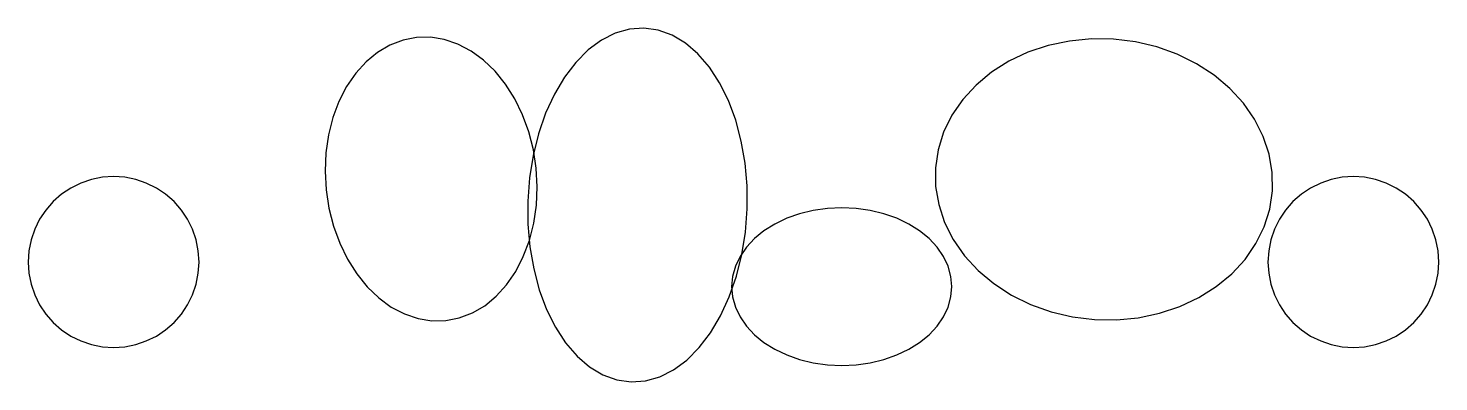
# Model space of a CAD drawing. Extents: x -292 to 292, y -205 to 211.
# Drawn here: x 60.82 to 69.93, y 150.36 to 152.64 of the extents above; entities that cross this region are included whole.
import ezdxf

# ---------------------------------------------------------------- set-up
doc = ezdxf.new("R2010")
doc.units = 0

msp = doc.modelspace()

# ---------------------------------------------------------------- linework, layer by layer
at = {"layer": 'ELLIPSES'}
for p, q in [((63.3281, 152.5792), (63.2404, 152.5623)), ((63.4173, 152.5805), (63.3281, 152.5792)), ((63.5067, 152.5661), (63.4173, 152.5805)), ((64.6102, 152.6064), (64.5208, 152.5616)), ((64.7021, 152.6323), (64.6102, 152.6064)), ((64.7949, 152.6387), (64.7021, 152.6323)), ((64.887, 152.6256), (64.7949, 152.6387)), ((64.9768, 152.5932), (64.887, 152.6256)), ((65.0627, 152.5421), (64.9768, 152.5932)), ((63.1559, 152.5301), (63.0759, 152.483)), ((63.2404, 152.5623), (63.1559, 152.5301)), ((63.5946, 152.5363), (63.5067, 152.5661)), ((63.6795, 152.4916), (63.5946, 152.5363)), ((63.76, 152.4328), (63.6795, 152.4916)), ((64.4353, 152.4987), (64.3553, 152.4185)), ((64.5208, 152.5616), (64.4353, 152.4987)), ((65.1434, 152.4731), (65.0627, 152.5421)), ((67.4044, 152.5269), (67.2733, 152.4833)), ((67.5417, 152.5558), (67.4044, 152.5269)), ((67.6827, 152.5694), (67.5417, 152.5558)), ((67.8252, 152.5675), (67.6827, 152.5694)), ((67.9666, 152.5502), (67.8252, 152.5675)), ((68.1045, 152.5176), (67.9666, 152.5502)), ((68.2366, 152.4705), (68.1045, 152.5176)), ((63.0018, 152.422), (62.9349, 152.348)), ((63.0759, 152.483), (63.0018, 152.422)), ((63.8348, 152.3609), (63.76, 152.4328)), ((64.3553, 152.4185), (64.2821, 152.3227)), ((65.2174, 152.3874), (65.1434, 152.4731)), ((67.1506, 152.4256), (67.0384, 152.3548)), ((67.2733, 152.4833), (67.1506, 152.4256)), ((68.3606, 152.4095), (68.2366, 152.4705)), ((68.4744, 152.3357), (68.3606, 152.4095)), ((62.9349, 152.348), (62.8763, 152.2624)), ((63.9024, 152.2771), (63.8348, 152.3609)), ((64.2821, 152.3227), (64.217, 152.2127)), ((65.2835, 152.2865), (65.2174, 152.3874)), ((67.0384, 152.3548), (66.9386, 152.2722)), ((68.576, 152.2505), (68.4744, 152.3357)), ((62.8763, 152.2624), (62.8271, 152.1666)), ((63.9619, 152.1828), (63.9024, 152.2771)), ((64.217, 152.2127), (64.161, 152.0905)), ((65.3405, 152.1721), (65.2835, 152.2865)), ((66.9386, 152.2722), (66.8529, 152.1792)), ((68.6637, 152.1551), (68.576, 152.2505)), ((62.8271, 152.1666), (62.7881, 152.0621)), ((64.0121, 152.0796), (63.9619, 152.1828)), ((65.3875, 152.0462), (65.3405, 152.1721)), ((66.8529, 152.1792), (66.7828, 152.0774)), ((68.7361, 152.0514), (68.6637, 152.1551)), ((62.7881, 152.0621), (62.7599, 151.9509)), ((64.0523, 151.9694), (64.0121, 152.0796)), ((64.161, 152.0905), (64.1152, 151.9582)), ((65.4236, 151.9109), (65.3875, 152.0462)), ((66.7828, 152.0774), (66.7295, 151.9684)), ((68.7918, 151.941), (68.7361, 152.0514)), ((62.7599, 151.9509), (62.743, 151.8349)), ((64.0816, 151.854), (64.0523, 151.9694)), ((64.1152, 151.9582), (64.0804, 151.818)), ((66.7295, 151.9684), (66.6939, 151.8543)), ((68.8299, 151.8259), (68.7918, 151.941)), ((64.0996, 151.7353), (64.0816, 151.854)), ((65.4483, 151.7685), (65.4236, 151.9109)), ((66.6939, 151.8543), (66.6766, 151.7369)), ((62.743, 151.8349), (62.7378, 151.7159)), ((64.0804, 151.818), (64.057, 151.6723)), ((65.4611, 151.6215), (65.4483, 151.7685)), ((68.8497, 151.708), (68.8299, 151.8259)), ((61.3008, 151.6766), (61.2301, 151.6625)), ((61.3727, 151.6813), (61.3008, 151.6766)), ((61.4447, 151.6766), (61.3727, 151.6813)), ((61.5154, 151.6625), (61.4447, 151.6766)), ((62.7378, 151.7159), (62.7442, 151.596)), ((64.057, 151.6723), (64.0456, 151.5236)), ((64.1061, 151.6155), (64.0996, 151.7353)), ((66.6766, 151.7369), (66.6779, 151.6182)), ((68.851, 151.5893), (68.8497, 151.708)), ((69.3018, 151.6766), (69.2311, 151.6625)), ((69.3737, 151.6813), (69.3018, 151.6766)), ((69.4457, 151.6766), (69.3737, 151.6813)), ((69.5164, 151.6625), (69.4457, 151.6766)), ((61.0971, 151.6074), (61.0372, 151.5674)), ((61.1618, 151.6393), (61.0971, 151.6074)), ((61.2301, 151.6625), (61.1618, 151.6393)), ((61.5837, 151.6393), (61.5154, 151.6625)), ((61.6484, 151.6074), (61.5837, 151.6393)), ((61.7083, 151.5674), (61.6484, 151.6074)), ((62.7442, 151.596), (62.7623, 151.4774)), ((64.1008, 151.4965), (64.1061, 151.6155)), ((65.4618, 151.4724), (65.4611, 151.6215)), ((66.6779, 151.6182), (66.6977, 151.5003)), ((68.8337, 151.4719), (68.851, 151.5893)), ((69.0981, 151.6074), (69.0382, 151.5674)), ((69.1628, 151.6393), (69.0981, 151.6074)), ((69.2311, 151.6625), (69.1628, 151.6393)), ((69.5847, 151.6393), (69.5164, 151.6625)), ((69.6494, 151.6074), (69.5847, 151.6393)), ((69.7093, 151.5674), (69.6494, 151.6074)), ((60.9829, 151.5198), (60.9354, 151.4656)), ((61.0372, 151.5674), (60.9829, 151.5198)), ((61.7626, 151.5198), (61.7083, 151.5674)), ((61.8101, 151.4656), (61.7626, 151.5198)), ((64.0456, 151.5236), (64.0462, 151.3745)), ((64.084, 151.3804), (64.1008, 151.4965)), ((66.6977, 151.5003), (66.7358, 151.3851)), ((68.9839, 151.5198), (68.9364, 151.4656)), ((69.0382, 151.5674), (68.9839, 151.5198)), ((69.7636, 151.5198), (69.7093, 151.5674)), ((69.8111, 151.4656), (69.7636, 151.5198)), ((60.8953, 151.4056), (60.8634, 151.341)), ((60.9354, 151.4656), (60.8953, 151.4056)), ((61.8502, 151.4056), (61.8101, 151.4656)), ((61.8821, 151.341), (61.8502, 151.4056)), ((62.7623, 151.4774), (62.7916, 151.362)), ((65.4503, 151.3237), (65.4618, 151.4724)), ((65.7166, 151.4122), (65.6393, 151.3752)), ((65.7999, 151.4416), (65.7166, 151.4122)), ((65.8879, 151.463), (65.7999, 151.4416)), ((65.979, 151.476), (65.8879, 151.463)), ((66.0718, 151.4804), (65.979, 151.476)), ((66.1645, 151.476), (66.0718, 151.4804)), ((66.2556, 151.463), (66.1645, 151.476)), ((66.3436, 151.4416), (66.2556, 151.463)), ((66.4269, 151.4122), (66.3436, 151.4416)), ((66.5042, 151.3752), (66.4269, 151.4122)), ((68.7981, 151.3577), (68.8337, 151.4719)), ((68.8963, 151.4056), (68.8644, 151.341)), ((68.9364, 151.4656), (68.8963, 151.4056)), ((69.8512, 151.4056), (69.8111, 151.4656)), ((69.8831, 151.341), (69.8512, 151.4056)), ((60.8634, 151.341), (60.8403, 151.2727)), ((61.9052, 151.2727), (61.8821, 151.341)), ((62.7916, 151.362), (62.8317, 151.2518)), ((64.0462, 151.3745), (64.059, 151.2275)), ((64.0558, 151.2692), (64.084, 151.3804)), ((65.427, 151.1781), (65.4503, 151.3237)), ((65.5695, 151.3313), (65.5082, 151.2812)), ((65.6393, 151.3752), (65.5695, 151.3313)), ((66.574, 151.3313), (66.5042, 151.3752)), ((66.6353, 151.2812), (66.574, 151.3313)), ((66.7358, 151.3851), (66.7915, 151.2748)), ((68.7448, 151.2488), (68.7981, 151.3577)), ((68.8644, 151.341), (68.8413, 151.2727)), ((69.9062, 151.2727), (69.8831, 151.341)), ((60.8403, 151.2727), (60.8262, 151.202)), ((61.9193, 151.202), (61.9052, 151.2727)), ((62.8317, 151.2518), (62.8819, 151.1486)), ((64.0167, 151.1648), (64.0558, 151.2692)), ((64.059, 151.2275), (64.0837, 151.0851)), ((65.4566, 151.2258), (65.4155, 151.1661)), ((65.5082, 151.2812), (65.4566, 151.2258)), ((66.6869, 151.2258), (66.6353, 151.2812)), ((66.728, 151.1661), (66.6869, 151.2258)), ((66.7915, 151.2748), (66.8639, 151.171)), ((68.6747, 151.147), (68.7448, 151.2488)), ((68.8413, 151.2727), (68.8272, 151.202)), ((69.9203, 151.202), (69.9062, 151.2727)), ((60.8262, 151.202), (60.8215, 151.13)), ((60.8215, 151.13), (60.8262, 151.058)), ((61.924, 151.13), (61.9193, 151.202)), ((61.9193, 151.058), (61.924, 151.13)), ((62.8819, 151.1486), (62.9414, 151.0543)), ((63.9675, 151.069), (64.0167, 151.1648)), ((65.4155, 151.1661), (65.3856, 151.103)), ((65.3921, 151.0378), (65.427, 151.1781)), ((66.7579, 151.103), (66.728, 151.1661)), ((66.8639, 151.171), (66.9516, 151.0757)), ((68.589, 151.054), (68.6747, 151.147)), ((68.8272, 151.202), (68.8225, 151.13)), ((68.8225, 151.13), (68.8272, 151.058)), ((69.925, 151.13), (69.9203, 151.202)), ((69.9203, 151.058), (69.925, 151.13)), ((60.8262, 151.058), (60.8403, 150.9873)), ((61.9052, 150.9873), (61.9193, 151.058)), ((62.9414, 151.0543), (63.0091, 150.9705)), ((63.909, 150.9833), (63.9675, 151.069)), ((64.0837, 151.0851), (64.1198, 150.9498)), ((65.3463, 150.9055), (65.3921, 151.0378)), ((65.3675, 151.0377), (65.3614, 150.9712)), ((65.3856, 151.103), (65.3675, 151.0377)), ((66.776, 151.0377), (66.7579, 151.103)), ((66.7821, 150.9712), (66.776, 151.0377)), ((66.9516, 151.0757), (67.0532, 150.9905)), ((68.4892, 150.9714), (68.589, 151.054)), ((68.8272, 151.058), (68.8413, 150.9873)), ((69.9062, 150.9873), (69.9203, 151.058)), ((60.8403, 150.9873), (60.8634, 150.919)), ((61.8821, 150.919), (61.9052, 150.9873)), ((63.0091, 150.9705), (63.0838, 150.8986)), ((63.8421, 150.9094), (63.909, 150.9833)), ((64.1198, 150.9498), (64.1668, 150.8239)), ((65.3614, 150.9712), (65.3675, 150.9048)), ((66.776, 150.9048), (66.7821, 150.9712)), ((67.0532, 150.9905), (67.167, 150.9167)), ((68.377, 150.9006), (68.4892, 150.9714)), ((68.8413, 150.9873), (68.8644, 150.919)), ((69.8831, 150.919), (69.9062, 150.9873)), ((60.8634, 150.919), (60.8953, 150.8544)), ((60.8953, 150.8544), (60.9354, 150.7944)), ((61.8101, 150.7944), (61.8502, 150.8544)), ((61.8502, 150.8544), (61.8821, 150.919)), ((63.0838, 150.8986), (63.1644, 150.8397)), ((63.688, 150.8013), (63.768, 150.8484)), ((63.768, 150.8484), (63.8421, 150.9094)), ((65.2903, 150.7833), (65.3463, 150.9055)), ((65.3675, 150.9048), (65.3856, 150.8395)), ((66.7579, 150.8395), (66.776, 150.9048)), ((67.167, 150.9167), (67.291, 150.8557)), ((67.291, 150.8557), (67.4231, 150.8085)), ((68.2543, 150.8429), (68.377, 150.9006)), ((68.8644, 150.919), (68.8963, 150.8544)), ((68.8963, 150.8544), (68.9364, 150.7944)), ((69.8111, 150.7944), (69.8512, 150.8544)), ((69.8512, 150.8544), (69.8831, 150.919)), ((60.9354, 150.7944), (60.9829, 150.7402)), ((61.7626, 150.7402), (61.8101, 150.7944)), ((63.1644, 150.8397), (63.2493, 150.7951)), ((63.2493, 150.7951), (63.3372, 150.7653)), ((63.3372, 150.7653), (63.4265, 150.7509)), ((63.5158, 150.7522), (63.6035, 150.7691)), ((63.6035, 150.7691), (63.688, 150.8013)), ((64.1668, 150.8239), (64.2238, 150.7095)), ((65.2252, 150.6733), (65.2903, 150.7833)), ((65.3856, 150.8395), (65.4155, 150.7764)), ((65.4155, 150.7764), (65.4566, 150.7167)), ((66.6869, 150.7167), (66.728, 150.7764)), ((66.728, 150.7764), (66.7579, 150.8395)), ((67.4231, 150.8085), (67.561, 150.776)), ((67.561, 150.776), (67.7024, 150.7586)), ((67.7024, 150.7586), (67.8449, 150.7567)), ((67.8449, 150.7567), (67.9859, 150.7704)), ((67.9859, 150.7704), (68.1232, 150.7992)), ((68.1232, 150.7992), (68.2543, 150.8429)), ((68.9364, 150.7944), (68.9839, 150.7402)), ((69.7636, 150.7402), (69.8111, 150.7944)), ((60.9829, 150.7402), (61.0372, 150.6926)), ((61.0372, 150.6926), (61.0971, 150.6526)), ((61.6484, 150.6526), (61.7083, 150.6926)), ((61.7083, 150.6926), (61.7626, 150.7402)), ((63.4265, 150.7509), (63.5158, 150.7522)), ((64.2238, 150.7095), (64.2899, 150.6086)), ((65.152, 150.5775), (65.2252, 150.6733)), ((65.4566, 150.7167), (65.5082, 150.6613)), ((66.6353, 150.6613), (66.6869, 150.7167)), ((68.9839, 150.7402), (69.0382, 150.6926)), ((69.0382, 150.6926), (69.0981, 150.6526)), ((69.6494, 150.6526), (69.7093, 150.6926)), ((69.7093, 150.6926), (69.7636, 150.7402)), ((61.0971, 150.6526), (61.1618, 150.6207)), ((61.1618, 150.6207), (61.2301, 150.5975)), ((61.2301, 150.5975), (61.3008, 150.5834)), ((61.3008, 150.5834), (61.3727, 150.5787)), ((61.3727, 150.5787), (61.4447, 150.5834)), ((61.4447, 150.5834), (61.5154, 150.5975)), ((61.5154, 150.5975), (61.5837, 150.6207)), ((61.5837, 150.6207), (61.6484, 150.6526)), ((64.2899, 150.6086), (64.3639, 150.523)), ((65.072, 150.4974), (65.152, 150.5775)), ((65.5082, 150.6613), (65.5695, 150.6112)), ((65.5695, 150.6112), (65.6393, 150.5673)), ((66.5042, 150.5673), (66.574, 150.6112)), ((66.574, 150.6112), (66.6353, 150.6613)), ((69.0981, 150.6526), (69.1628, 150.6207)), ((69.1628, 150.6207), (69.2311, 150.5975)), ((69.2311, 150.5975), (69.3018, 150.5834)), ((69.3018, 150.5834), (69.3737, 150.5787)), ((69.3737, 150.5787), (69.4457, 150.5834)), ((69.4457, 150.5834), (69.5164, 150.5975)), ((69.5164, 150.5975), (69.5847, 150.6207)), ((69.5847, 150.6207), (69.6494, 150.6526)), ((64.3639, 150.523), (64.4446, 150.454)), ((64.9865, 150.4344), (65.072, 150.4974)), ((65.6393, 150.5673), (65.7166, 150.5303)), ((65.7166, 150.5303), (65.7999, 150.5009)), ((65.7999, 150.5009), (65.8879, 150.4795)), ((66.2556, 150.4795), (66.3436, 150.5009)), ((66.3436, 150.5009), (66.4269, 150.5303)), ((66.4269, 150.5303), (66.5042, 150.5673)), ((64.4446, 150.454), (64.5306, 150.4028)), ((64.5306, 150.4028), (64.6204, 150.3704)), ((64.8971, 150.3896), (64.9865, 150.4344)), ((65.8879, 150.4795), (65.979, 150.4665)), ((65.979, 150.4665), (66.0718, 150.4621)), ((66.0718, 150.4621), (66.1645, 150.4665)), ((66.1645, 150.4665), (66.2556, 150.4795)), ((64.6204, 150.3704), (64.7124, 150.3573)), ((64.7124, 150.3573), (64.8052, 150.3638)), ((64.8052, 150.3638), (64.8971, 150.3896))]:
    msp.add_line(p, q, dxfattribs=at)

doc.saveas('drawing.dxf')
